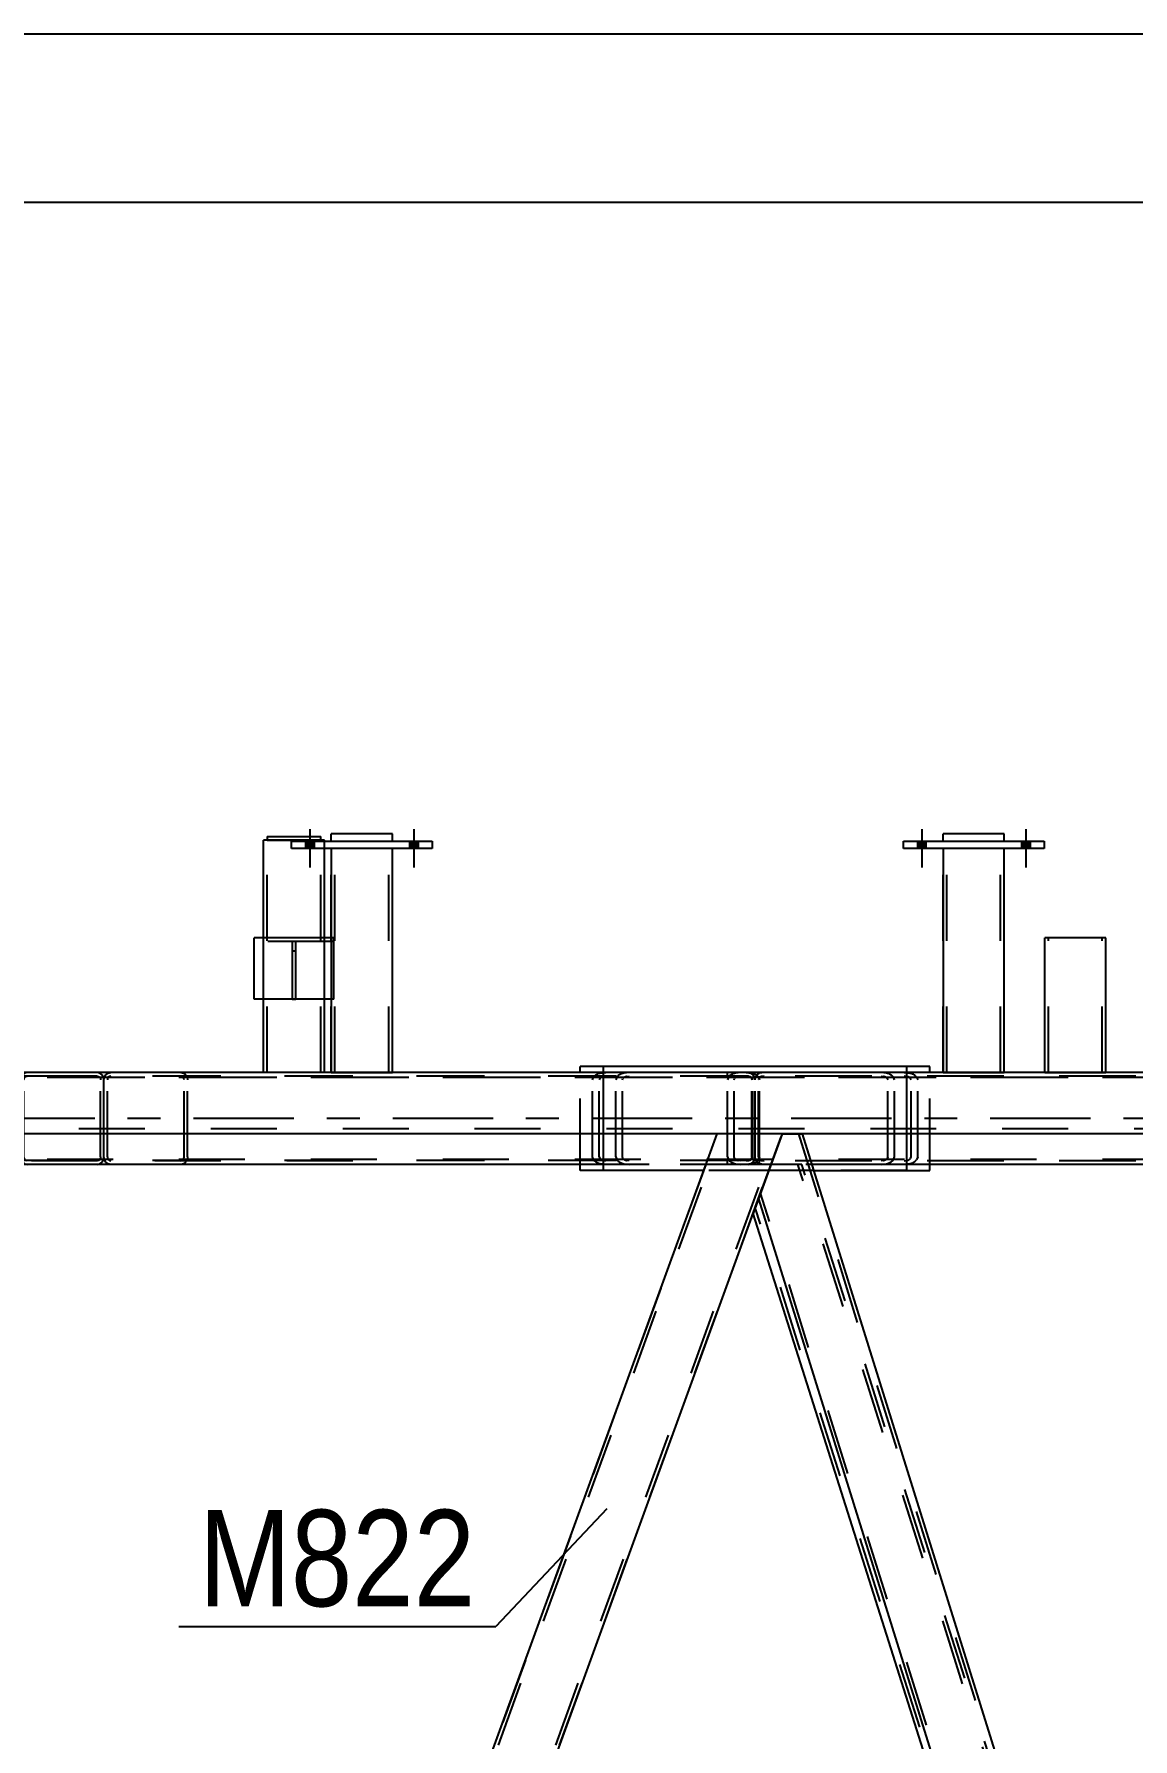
# Model space of a CAD drawing. Header units: millimetres. Extents: x -857 to 332, y -866 to -25.
# Drawn here: x 211.6 to 244.3, y -75.7 to -25.1 of the extents above; entities that cross this region are included whole.
import ezdxf

# ---------------------------------------------------------------- set-up
doc = ezdxf.new("R2010")
doc.units = ezdxf.units.MM
doc.linetypes.add('DXK_LINE_DOT2', pattern=[3.9198, 1.9599, -1.9599])
doc.linetypes.add('DXK_LINE_DOT3', pattern=[5.9187, 2.979, -0.9799, 0.9799, -0.9799])
doc.styles.add('Arial Narrow', font='ARIALN.TTF', dxfattribs={"height": 0.2})

# ---------------------------------------------------------------- blocks, each defined once
blk = doc.blocks.new('Unknown-570388934-1134')
at = {"color": 5, "linetype": 'Continuous'}
for p, q in [((332.353, -25.051), (-856.647, -25.051)), ((327.353, -30.051), (-851.647, -30.051))]:
    blk.add_line(p, q, dxfattribs=at)
blk = doc.blocks.new('Part-570388934-11239 - 10703')
at = {"color": 2, "linetype": 'Continuous'}
for p, q in [((243.463, -51.908), (241.645, -51.908)), ((241.645, -55.909), (241.645, -51.908)), ((243.463, -55.909), (243.463, -51.908))]:
    blk.add_line(p, q, dxfattribs=at)
at = {"color": 7, "linetype": 'DXK_LINE_DOT2'}
for p, q in [((241.754, -55.911), (241.754, -51.908)), ((243.354, -55.911), (243.354, -51.908)), ((241.645, -55.909), (241.645, -55.911)), ((241.645, -55.911), (243.463, -55.911)), ((243.463, -55.911), (243.463, -55.909)), ((243.463, -55.909), (243.463, -55.911))]:
    blk.add_line(p, q, dxfattribs=at)
blk = doc.blocks.new('Part-570388934-10750 - 10703')
at = {"color": 7, "linetype": 'DXK_LINE_DOT2'}
for p, q in [((296.272, -55.909), (-17.457, -55.91)), ((296.272, -56.055), (-17.457, -56.055)), ((296.272, -58.491), (-17.457, -58.491)), ((296.272, -58.637), (-4.343, -58.637)), ((276.929, -58.637), (227.842, -58.637))]:
    blk.add_line(p, q, dxfattribs=at)
at = {"color": 7, "linetype": 'DXK_LINE_DOT3'}
blk.add_line((296.272, -57.273), (-17.457, -57.273), dxfattribs=at)
at = {"color": 2, "linetype": 'Continuous'}
blk.add_line((227.842, -58.637), (199.533, -58.637), dxfattribs=at)
blk = doc.blocks.new('Part-570388934-10834 - 10703')
at = {"color": 2, "linetype": 'Continuous'}
for p, q in [((228.532, -55.728), (227.842, -55.728)), ((227.842, -55.909), (227.842, -55.728)), ((238.231, -55.728), (237.54, -55.728)), ((238.231, -55.909), (238.231, -55.728)), ((227.842, -58.818), (227.842, -58.637)), ((238.231, -58.818), (238.231, -58.637)), ((228.532, -58.818), (227.842, -58.818)), ((237.54, -58.818), (238.231, -58.818))]:
    blk.add_line(p, q, dxfattribs=at)
at = {"color": 7, "linetype": 'DXK_LINE_DOT2'}
for p, q in [((227.842, -58.637), (227.842, -55.909)), ((237.54, -55.728), (228.532, -55.728)), ((238.231, -58.637), (238.231, -55.909)), ((237.54, -58.818), (228.532, -58.818))]:
    blk.add_line(p, q, dxfattribs=at)
blk = doc.blocks.new('Part-570388934-10849 - 10703')
at = {"color": 7, "linetype": 'DXK_LINE_DOT2'}
for p, q in [((232.236, -56.066), (232.214, -56.128)), ((232.214, -58.418), (232.214, -56.128)), ((232.244, -56.044), (232.236, -56.066)), ((232.413, -56.128), (232.428, -56.086)), ((232.413, -58.418), (232.413, -56.128)), ((232.611, -55.909), (232.459, -55.926)), ((232.535, -56.027), (232.611, -56.018)), ((271.468, -55.909), (232.611, -55.909)), ((271.468, -56.018), (232.611, -56.018)), ((236.932, -55.926), (236.78, -55.909)), ((236.78, -56.018), (236.856, -56.027)), ((236.963, -56.086), (236.978, -56.128)), ((236.978, -58.418), (236.978, -56.128)), ((237.154, -56.066), (237.147, -56.044)), ((237.177, -56.128), (237.154, -56.066)), ((237.177, -58.418), (237.177, -56.128)), ((266.903, -56.128), (266.933, -56.044)), ((266.903, -58.418), (266.903, -56.128)), ((267.116, -56.086), (267.101, -56.128)), ((267.101, -58.418), (267.101, -56.128)), ((267.148, -55.926), (267.3, -55.909)), ((267.3, -56.018), (267.224, -56.027)), ((271.468, -55.909), (271.62, -55.926)), ((271.544, -56.027), (271.468, -56.018)), ((271.667, -56.128), (271.652, -56.086)), ((271.667, -58.418), (271.667, -56.128)), ((271.835, -56.044), (271.843, -56.066)), ((271.843, -56.066), (271.866, -56.128)), ((271.866, -58.418), (271.866, -56.128)), ((232.214, -58.418), (232.244, -58.502)), ((232.428, -58.46), (232.413, -58.418)), ((232.459, -58.62), (232.611, -58.637)), ((232.611, -58.528), (232.535, -58.519)), ((271.468, -58.528), (232.611, -58.528)), ((237.54, -58.637), (232.611, -58.637)), ((236.856, -58.519), (236.78, -58.528)), ((236.78, -58.637), (236.932, -58.62)), ((236.978, -58.418), (236.963, -58.46)), ((237.147, -58.502), (237.177, -58.418)), ((271.468, -58.637), (252.584, -58.637)), ((266.933, -58.502), (266.903, -58.418)), ((267.101, -58.418), (267.116, -58.46)), ((267.3, -58.637), (267.148, -58.62)), ((267.224, -58.519), (267.3, -58.528)), ((271.468, -58.528), (271.544, -58.519)), ((271.62, -58.62), (271.468, -58.637)), ((271.652, -58.46), (271.667, -58.418)), ((271.866, -58.418), (271.835, -58.502))]:
    blk.add_line(p, q, dxfattribs=at)
at = {"color": 2, "linetype": 'Continuous'}
blk.add_line((252.584, -58.637), (237.54, -58.637), dxfattribs=at)
at = {"color": 7, "linetype": 'DXK_LINE_DOT2'}
for centre, radius, start, end in [((232.521, -56.292), 0.371, 99.5183, 138.064), ((232.566, -56.21), 0.186, 99.5183, 138.064), ((236.825, -56.21), 0.186, 41.9361, 80.4818), ((236.87, -56.292), 0.371, 41.9361, 80.4818), ((267.209, -56.292), 0.371, 99.5183, 138.064), ((267.255, -56.21), 0.186, 99.5183, 138.064), ((271.514, -56.21), 0.186, 41.9361, 80.4818), ((271.559, -56.292), 0.371, 41.9361, 80.4818), ((232.521, -58.254), 0.371, 221.9361, 260.4818), ((232.566, -58.336), 0.186, 221.9361, 260.4818), ((236.825, -58.336), 0.186, 279.5183, 318.064), ((236.87, -58.254), 0.371, 279.5183, 318.064), ((267.209, -58.254), 0.371, 221.9361, 260.4818), ((267.255, -58.336), 0.186, 221.9361, 260.4818), ((271.514, -58.336), 0.186, 279.5183, 318.064), ((271.559, -58.254), 0.371, 279.5183, 318.064)]:
    blk.add_arc(centre, radius, start, end, dxfattribs=at)
blk = doc.blocks.new('Part-570388934-10855 - 10703')
at = {"color": 7, "linetype": 'DXK_LINE_DOT2'}
for p, q in [((233.508, -58.637), (232.977, -60.094)), ((234.423, -58.637), (233.508, -58.637)), ((251.052, -111.439), (234.308, -58.637)), ((251.113, -111.271), (234.423, -58.637)), ((249.782, -112.728), (233.039, -59.926))]:
    blk.add_line(p, q, dxfattribs=at)
at = {"color": 2, "linetype": 'Continuous'}
blk.add_line((249.61, -112.546), (232.977, -60.094), dxfattribs=at)
blk = doc.blocks.new('Part-570388934-10894 - 10703')
at = {"color": 7, "linetype": 'DXK_LINE_DOT2'}
for p, q in [((233.036, -56.128), (233.051, -56.044)), ((233.036, -58.418), (233.036, -56.128)), ((233.051, -56.044), (233.094, -55.973)), ((233.094, -55.973), (233.159, -55.926)), ((233.143, -56.086), (233.136, -56.128)), ((233.136, -58.418), (233.136, -56.128)), ((233.161, -56.05), (233.143, -56.086)), ((233.159, -55.926), (233.168, -55.924)), ((233.226, -56.027), (233.161, -56.05)), ((233.161, -58.496), (233.161, -56.05)), ((233.302, -55.909), (233.168, -55.924)), ((233.168, -58.622), (233.168, -55.924)), ((233.302, -56.018), (233.226, -56.027)), ((252.187, -55.909), (233.302, -55.909)), ((252.187, -56.018), (233.302, -56.018)), ((237.47, -55.909), (237.622, -55.926)), ((237.546, -56.027), (237.47, -56.018)), ((237.669, -56.128), (237.654, -56.086)), ((237.669, -58.418), (237.669, -56.128)), ((237.837, -56.044), (237.867, -56.128)), ((237.867, -58.418), (237.867, -56.128)), ((249.919, -56.044), (249.904, -56.128)), ((249.904, -58.418), (249.904, -56.128)), ((249.962, -55.973), (249.919, -56.044)), ((250.026, -55.926), (249.962, -55.973)), ((250.003, -56.128), (250.011, -56.086)), ((250.003, -58.418), (250.003, -56.128)), ((250.011, -56.086), (250.032, -56.05)), ((250.102, -55.909), (250.026, -55.926)), ((250.032, -56.05), (250.064, -56.027)), ((250.064, -56.027), (250.102, -56.018)), ((252.263, -55.926), (252.187, -55.909)), ((252.187, -56.018), (252.225, -56.027)), ((252.225, -56.027), (252.257, -56.05)), ((252.257, -56.05), (252.278, -56.086)), ((252.327, -55.973), (252.263, -55.926)), ((252.278, -56.086), (252.286, -56.128)), ((252.286, -58.418), (252.286, -56.128)), ((252.37, -56.044), (252.327, -55.973)), ((252.385, -56.128), (252.37, -56.044)), ((252.385, -58.418), (252.385, -56.128)), ((233.051, -58.502), (233.036, -58.418)), ((233.094, -58.573), (233.051, -58.502)), ((233.159, -58.62), (233.094, -58.573)), ((233.136, -58.418), (233.143, -58.46)), ((233.143, -58.46), (233.161, -58.496)), ((233.168, -58.622), (233.159, -58.62)), ((233.161, -58.496), (233.226, -58.519)), ((233.302, -58.637), (233.168, -58.622)), ((233.226, -58.519), (233.302, -58.528)), ((252.187, -58.528), (233.302, -58.528)), ((252.187, -58.637), (233.302, -58.637)), ((237.47, -58.528), (237.546, -58.519)), ((237.622, -58.62), (237.47, -58.637)), ((237.654, -58.46), (237.669, -58.418)), ((237.867, -58.418), (237.837, -58.502)), ((249.904, -58.418), (249.919, -58.502)), ((249.919, -58.502), (249.962, -58.573)), ((249.962, -58.573), (250.026, -58.62)), ((250.011, -58.46), (250.003, -58.418)), ((250.032, -58.496), (250.011, -58.46)), ((250.026, -58.62), (250.102, -58.637)), ((250.064, -58.519), (250.032, -58.496)), ((250.102, -58.528), (250.064, -58.519)), ((252.225, -58.519), (252.187, -58.528)), ((252.187, -58.637), (252.263, -58.62)), ((252.257, -58.496), (252.225, -58.519)), ((252.278, -58.46), (252.257, -58.496)), ((252.263, -58.62), (252.327, -58.573)), ((252.286, -58.418), (252.278, -58.46)), ((252.327, -58.573), (252.37, -58.502)), ((252.37, -58.502), (252.385, -58.418))]:
    blk.add_line(p, q, dxfattribs=at)
for centre, radius, start, end in [((237.516, -56.21), 0.186, 41.9361, 80.4818), ((237.561, -56.292), 0.371, 41.9361, 80.4818), ((237.516, -58.336), 0.186, 279.5183, 318.064), ((237.561, -58.254), 0.371, 279.5183, 318.064)]:
    blk.add_arc(centre, radius, start, end, dxfattribs=at)
blk = doc.blocks.new('Bolt-570388934-11042 - 10703')
at = {"linetype": 'Continuous'}
for points in [[(238.114, -49.036), (237.859, -49.036), (237.859, -49.255), (238.114, -49.255)], [(238.114, -49.036), (237.859, -49.036), (237.859, -49.255), (238.114, -49.255)], [(241.205, -49.036), (240.95, -49.036), (240.95, -49.255), (241.205, -49.255)], [(241.205, -49.036), (240.95, -49.036), (240.95, -49.255), (241.205, -49.255)]]:
    blk.add_hatch(color=1, dxfattribs=at).paths.add_polyline_path(points)
at = {"color": 1, "linetype": 'Continuous'}
for p, q in [((237.859, -49.036), (237.859, -49.255)), ((237.859, -49.036), (237.859, -49.255)), ((237.987, -48.673), (237.987, -49.818)), ((237.987, -48.673), (237.987, -49.818)), ((238.114, -49.036), (238.114, -49.255)), ((238.114, -49.036), (238.114, -49.255)), ((240.95, -49.036), (240.95, -49.255)), ((240.95, -49.036), (240.95, -49.255)), ((241.078, -48.673), (241.078, -49.818)), ((241.078, -48.673), (241.078, -49.818)), ((241.205, -49.036), (241.205, -49.255)), ((241.205, -49.036), (241.205, -49.255))]:
    blk.add_line(p, q, dxfattribs=at)
blk = doc.blocks.new('Part-570388934-10969 - 10703')
at = {"color": 7, "linetype": 'DXK_LINE_DOT2'}
for p, q in [((193.539, -56.066), (193.516, -56.128)), ((193.516, -58.418), (193.516, -56.128)), ((193.547, -56.044), (193.539, -56.066)), ((193.715, -56.128), (193.73, -56.086)), ((193.715, -58.418), (193.715, -56.128)), ((193.913, -55.909), (193.762, -55.926)), ((193.838, -56.027), (193.913, -56.018)), ((232.771, -55.909), (193.913, -55.909)), ((232.771, -56.018), (193.913, -56.018)), ((198.234, -55.926), (198.082, -55.909)), ((198.082, -56.018), (198.158, -56.027)), ((198.266, -56.086), (198.281, -56.128)), ((198.281, -58.418), (198.281, -56.128)), ((198.457, -56.066), (198.449, -56.044)), ((198.479, -56.128), (198.457, -56.066)), ((198.479, -58.418), (198.479, -56.128)), ((228.205, -56.127), (228.235, -56.044)), ((228.205, -58.418), (228.205, -56.127)), ((228.419, -56.086), (228.404, -56.127)), ((228.404, -58.418), (228.404, -56.127)), ((228.45, -55.926), (228.602, -55.909)), ((228.602, -56.018), (228.526, -56.027)), ((232.771, -55.909), (232.923, -55.926)), ((232.847, -56.027), (232.771, -56.018)), ((232.969, -56.127), (232.954, -56.086)), ((232.969, -58.418), (232.969, -56.127)), ((233.138, -56.044), (233.145, -56.066)), ((233.145, -56.066), (233.168, -56.127)), ((233.168, -58.418), (233.168, -56.127)), ((193.516, -58.418), (193.547, -58.502)), ((193.73, -58.46), (193.715, -58.418)), ((193.762, -58.62), (193.913, -58.637)), ((193.913, -58.528), (193.838, -58.519)), ((232.771, -58.527), (193.913, -58.528)), ((198.843, -58.637), (193.913, -58.637)), ((198.158, -58.519), (198.082, -58.528)), ((198.082, -58.637), (198.234, -58.62)), ((198.281, -58.418), (198.266, -58.46)), ((198.449, -58.502), (198.479, -58.418)), ((232.771, -58.637), (213.886, -58.637)), ((228.235, -58.502), (228.205, -58.418)), ((228.404, -58.418), (228.419, -58.46)), ((228.602, -58.637), (228.45, -58.62)), ((228.526, -58.519), (228.602, -58.527)), ((232.771, -58.527), (232.847, -58.519)), ((232.923, -58.62), (232.771, -58.637)), ((232.954, -58.46), (232.969, -58.418)), ((233.168, -58.418), (233.138, -58.502))]:
    blk.add_line(p, q, dxfattribs=at)
at = {"color": 2, "linetype": 'Continuous'}
blk.add_line((213.886, -58.637), (198.843, -58.637), dxfattribs=at)
at = {"color": 7, "linetype": 'DXK_LINE_DOT2'}
for centre, radius, start, end in [((193.823, -56.292), 0.371, 99.5183, 138.064), ((193.868, -56.21), 0.186, 99.5183, 138.064), ((198.127, -56.21), 0.186, 41.9361, 80.4818), ((198.173, -56.292), 0.371, 41.9361, 80.4818), ((228.512, -56.292), 0.371, 99.5183, 138.064), ((228.557, -56.21), 0.186, 99.5183, 138.064), ((232.816, -56.21), 0.186, 41.9361, 80.4818), ((232.861, -56.292), 0.371, 41.9361, 80.4818), ((193.823, -58.254), 0.371, 221.9361, 260.4818), ((193.868, -58.336), 0.186, 221.9361, 260.4818), ((198.127, -58.336), 0.186, 279.5183, 318.064), ((198.173, -58.254), 0.371, 279.5183, 318.064), ((228.512, -58.254), 0.371, 221.9361, 260.4818), ((228.557, -58.336), 0.186, 221.9361, 260.4818), ((232.816, -58.336), 0.186, 279.5183, 318.064), ((232.861, -58.254), 0.371, 279.5183, 318.064)]:
    blk.add_arc(centre, radius, start, end, dxfattribs=at)
blk = doc.blocks.new('Part-570388934-10972 - 10703')
at = {"color": 7, "linetype": 'DXK_LINE_DOT2'}
for p, q in [((213.687, -56.128), (213.703, -56.044)), ((213.687, -57.727), (213.687, -56.128)), ((213.703, -56.044), (213.746, -55.973)), ((213.746, -55.973), (213.81, -55.926)), ((213.794, -56.086), (213.787, -56.128)), ((213.787, -58.418), (213.787, -56.128)), ((213.816, -56.05), (213.794, -56.086)), ((213.81, -55.926), (213.886, -55.909)), ((213.848, -56.027), (213.816, -56.05)), ((213.886, -56.018), (213.848, -56.027)), ((232.838, -55.909), (213.886, -55.909)), ((232.838, -56.018), (213.886, -56.018)), ((215.97, -55.909), (216.046, -55.926)), ((216.008, -56.027), (215.97, -56.018)), ((216.04, -56.05), (216.008, -56.027)), ((216.062, -56.086), (216.04, -56.05)), ((216.046, -55.926), (216.111, -55.973)), ((216.07, -56.128), (216.062, -56.086)), ((216.07, -58.418), (216.07, -56.128)), ((216.111, -55.973), (216.154, -56.044)), ((216.154, -56.044), (216.169, -56.128)), ((216.169, -58.418), (216.169, -56.128)), ((228.918, -56.066), (228.896, -56.128)), ((228.896, -58.418), (228.896, -56.128)), ((228.926, -56.044), (228.918, -56.066)), ((229.094, -56.128), (229.109, -56.086)), ((229.094, -58.418), (229.094, -56.128)), ((229.293, -55.909), (229.141, -55.926)), ((229.217, -56.027), (229.293, -56.018)), ((232.214, -56.018), (232.214, -55.909)), ((232.914, -55.926), (232.838, -55.909)), ((232.838, -56.018), (232.876, -56.027)), ((232.876, -56.027), (232.908, -56.05)), ((232.908, -56.05), (232.929, -56.086)), ((232.978, -55.973), (232.914, -55.926)), ((232.929, -56.086), (232.937, -56.128)), ((232.937, -58.418), (232.937, -56.128)), ((233.021, -56.044), (232.978, -55.973)), ((233.036, -56.128), (233.021, -56.044)), ((233.036, -58.418), (233.036, -56.128)), ((213.787, -58.418), (213.794, -58.46)), ((213.794, -58.46), (213.816, -58.496)), ((213.816, -58.496), (213.848, -58.519)), ((213.848, -58.519), (213.886, -58.528)), ((232.838, -58.527), (213.886, -58.528)), ((215.97, -58.528), (216.008, -58.519)), ((216.046, -58.62), (215.97, -58.637)), ((216.008, -58.519), (216.04, -58.496)), ((216.04, -58.496), (216.062, -58.46)), ((216.111, -58.573), (216.046, -58.62)), ((216.062, -58.46), (216.07, -58.418)), ((216.154, -58.502), (216.111, -58.573)), ((216.169, -58.418), (216.154, -58.502)), ((232.838, -58.637), (228.532, -58.637)), ((228.896, -58.418), (228.926, -58.502)), ((229.109, -58.46), (229.094, -58.418)), ((229.141, -58.62), (229.293, -58.637)), ((229.293, -58.527), (229.217, -58.519)), ((232.214, -58.637), (232.214, -58.527)), ((232.876, -58.519), (232.838, -58.527)), ((232.838, -58.637), (232.914, -58.62)), ((232.908, -58.496), (232.876, -58.519)), ((232.929, -58.46), (232.908, -58.496)), ((232.914, -58.62), (232.978, -58.573)), ((232.937, -58.418), (232.929, -58.46)), ((232.978, -58.573), (233.021, -58.502)), ((233.021, -58.502), (233.036, -58.418))]:
    blk.add_line(p, q, dxfattribs=at)
at = {"color": 2, "linetype": 'Continuous'}
for p, q in [((213.687, -58.418), (213.687, -57.727)), ((213.703, -58.502), (213.687, -58.418)), ((213.746, -58.573), (213.703, -58.502)), ((213.81, -58.62), (213.746, -58.573)), ((213.886, -58.637), (213.81, -58.62)), ((228.532, -58.637), (213.886, -58.637))]:
    blk.add_line(p, q, dxfattribs=at)
at = {"color": 7, "linetype": 'DXK_LINE_DOT2'}
for centre, radius, start, end in [((229.202, -56.292), 0.371, 99.5183, 138.064), ((229.247, -56.21), 0.186, 99.5183, 138.064), ((229.202, -58.254), 0.371, 221.9361, 260.4818), ((229.247, -58.336), 0.186, 221.9361, 260.4818)]:
    blk.add_arc(centre, radius, start, end, dxfattribs=at)
blk = doc.blocks.new('Part-570388934-10979 - 10703')
at = {"color": 7, "linetype": 'DXK_LINE_DOT2'}
for p, q in [((231.573, -58.637), (211.886, -112.728)), ((212.002, -112.728), (231.689, -58.637)), ((213.704, -112.728), (233.392, -58.637)), ((213.82, -112.728), (233.508, -58.637)), ((233.508, -58.637), (231.573, -58.637)), ((231.591, -58.637), (231.573, -58.637))]:
    blk.add_line(p, q, dxfattribs=at)
blk = doc.blocks.new('Part-570388934-11002 - 10703')
at = {"color": 7, "linetype": 'DXK_LINE_DOT2'}
for p, q in [((212.002, -112.727), (232.02, -57.727)), ((213.705, -112.727), (233.723, -57.727)), ((233.136, -59.659), (233.839, -57.727))]:
    blk.add_line(p, q, dxfattribs=at)
at = {"color": 2, "linetype": 'Continuous'}
for p, q in [((212.423, -111.25), (231.904, -57.727)), ((233.839, -57.727), (231.904, -57.727)), ((213.821, -112.727), (233.136, -59.659))]:
    blk.add_line(p, q, dxfattribs=at)
blk = doc.blocks.new('Part-570388934-11008 - 10703')
at = {"color": 7, "linetype": 'DXK_LINE_DOT2'}
for p, q in [((194.339, -56.128), (194.354, -56.044)), ((194.339, -58.418), (194.339, -56.128)), ((194.354, -56.044), (194.397, -55.973)), ((194.397, -55.973), (194.461, -55.926)), ((194.446, -56.086), (194.438, -56.128)), ((194.438, -58.418), (194.438, -56.128)), ((194.464, -56.05), (194.446, -56.086)), ((194.461, -55.926), (194.47, -55.924)), ((194.528, -56.027), (194.464, -56.05)), ((194.464, -58.496), (194.464, -56.05)), ((194.604, -55.909), (194.47, -55.924)), ((194.47, -58.622), (194.47, -55.924)), ((194.604, -56.018), (194.528, -56.027)), ((213.489, -55.909), (194.604, -55.909)), ((213.489, -56.018), (194.604, -56.018)), ((198.773, -55.909), (198.925, -55.926)), ((198.849, -56.027), (198.773, -56.018)), ((198.971, -56.128), (198.956, -56.086)), ((198.971, -58.418), (198.971, -56.128)), ((199.14, -56.044), (199.17, -56.128)), ((199.17, -58.418), (199.17, -56.128)), ((211.221, -56.044), (211.206, -56.128)), ((211.206, -58.418), (211.206, -56.128)), ((211.264, -55.973), (211.221, -56.044)), ((211.329, -55.926), (211.264, -55.973)), ((211.305, -56.128), (211.313, -56.086)), ((211.305, -58.418), (211.305, -56.128)), ((211.313, -56.086), (211.334, -56.05)), ((211.405, -55.909), (211.329, -55.926)), ((211.334, -56.05), (211.367, -56.027)), ((211.367, -56.027), (211.405, -56.018)), ((213.565, -55.926), (213.489, -55.909)), ((213.489, -56.018), (213.527, -56.027)), ((213.527, -56.027), (213.559, -56.05)), ((213.559, -56.05), (213.581, -56.086)), ((213.629, -55.973), (213.565, -55.926)), ((213.581, -56.086), (213.588, -56.128)), ((213.588, -58.418), (213.588, -56.128)), ((213.672, -56.044), (213.629, -55.973)), ((213.687, -56.128), (213.672, -56.044)), ((213.687, -58.418), (213.687, -56.128)), ((194.354, -58.502), (194.339, -58.418)), ((194.397, -58.573), (194.354, -58.502)), ((194.461, -58.62), (194.397, -58.573)), ((194.438, -58.418), (194.446, -58.46)), ((194.446, -58.46), (194.464, -58.496)), ((194.47, -58.622), (194.461, -58.62)), ((194.464, -58.496), (194.528, -58.519)), ((194.604, -58.637), (194.47, -58.622)), ((194.528, -58.519), (194.604, -58.528)), ((213.489, -58.528), (194.604, -58.528)), ((213.489, -58.637), (194.604, -58.637)), ((198.773, -58.528), (198.849, -58.519)), ((198.925, -58.62), (198.773, -58.637)), ((198.956, -58.46), (198.971, -58.418)), ((199.17, -58.418), (199.14, -58.502)), ((211.206, -58.418), (211.221, -58.502)), ((211.221, -58.502), (211.264, -58.573)), ((211.264, -58.573), (211.329, -58.62)), ((211.313, -58.46), (211.305, -58.418)), ((211.334, -58.496), (211.313, -58.46)), ((211.329, -58.62), (211.405, -58.637)), ((211.367, -58.519), (211.334, -58.496)), ((211.405, -58.528), (211.367, -58.519)), ((213.527, -58.519), (213.489, -58.528)), ((213.489, -58.637), (213.565, -58.62)), ((213.559, -58.496), (213.527, -58.519)), ((213.581, -58.46), (213.559, -58.496)), ((213.565, -58.62), (213.629, -58.573)), ((213.588, -58.418), (213.581, -58.46)), ((213.629, -58.573), (213.672, -58.502)), ((213.672, -58.502), (213.687, -58.418))]:
    blk.add_line(p, q, dxfattribs=at)
for centre, radius, start, end in [((198.818, -56.21), 0.186, 41.9361, 80.4818), ((198.863, -56.292), 0.371, 41.9361, 80.4818), ((198.818, -58.336), 0.186, 279.5183, 318.064), ((198.863, -58.254), 0.371, 279.5183, 318.064)]:
    blk.add_arc(centre, radius, start, end, dxfattribs=at)
blk = doc.blocks.new('Part-570388934-11442 - 10703')
at = {"color": 2, "linetype": 'Continuous'}
for p, q in [((233.839, -57.727), (233.136, -59.659)), ((233.839, -57.727), (234.438, -57.727)), ((234.438, -57.727), (251.121, -111.25)), ((233.136, -59.659), (249.677, -112.727))]:
    blk.add_line(p, q, dxfattribs=at)
at = {"color": 7, "linetype": 'DXK_LINE_DOT2'}
for p, q in [((234.324, -57.727), (251.059, -111.419)), ((249.791, -112.727), (233.197, -59.49))]:
    blk.add_line(p, q, dxfattribs=at)
blk = doc.blocks.new('Part-570388934-11073 - 10703')
at = {"color": 2, "linetype": 'Continuous'}
for p, q in [((238.623, -49.255), (238.623, -55.91)), ((240.441, -55.91), (240.441, -49.255)), ((238.623, -55.91), (240.441, -55.91))]:
    blk.add_line(p, q, dxfattribs=at)
at = {"color": 7, "linetype": 'DXK_LINE_DOT2'}
for p, q in [((240.441, -49.255), (238.623, -49.255)), ((238.623, -49.255), (238.64, -49.255)), ((238.732, -55.91), (238.732, -49.255)), ((240.332, -55.91), (240.332, -49.255)), ((240.324, -55.91), (240.307, -55.91)), ((240.307, -55.91), (240.324, -55.91)), ((240.324, -55.91), (240.332, -55.91)), ((240.332, -55.91), (240.324, -55.91))]:
    blk.add_line(p, q, dxfattribs=at)
blk = doc.blocks.new('Part-570388934-11076 - 10703')
at = {"color": 2, "linetype": 'Continuous'}
for p, q in [((237.441, -49.255), (237.441, -49.036)), ((237.441, -49.036), (241.623, -49.036)), ((241.623, -49.036), (241.623, -49.255)), ((241.623, -49.255), (237.441, -49.255))]:
    blk.add_line(p, q, dxfattribs=at)
blk = doc.blocks.new('Part-570388934-11079 - 10703')
at = {"color": 2, "linetype": 'Continuous'}
for p, q in [((240.441, -48.818), (238.623, -48.818)), ((238.623, -49.036), (238.623, -48.818)), ((240.441, -49.036), (240.441, -48.818))]:
    blk.add_line(p, q, dxfattribs=at)
at = {"color": 7, "linetype": 'DXK_LINE_DOT2'}
for p, q in [((238.623, -55.91), (238.623, -49.036)), ((238.732, -55.91), (238.732, -48.818)), ((240.332, -55.91), (240.332, -48.818)), ((240.441, -55.91), (240.441, -49.036)), ((240.441, -55.91), (238.623, -55.91))]:
    blk.add_line(p, q, dxfattribs=at)
blk = doc.blocks.new('Bolt-570388934-11145 - 10703')
at = {"linetype": 'Continuous'}
for points in [[(219.932, -49.036), (219.678, -49.036), (219.678, -49.255), (219.932, -49.255)], [(219.932, -49.036), (219.678, -49.036), (219.678, -49.255), (219.932, -49.255)], [(223.023, -49.036), (222.769, -49.036), (222.769, -49.255), (223.023, -49.255)], [(223.023, -49.036), (222.769, -49.036), (222.769, -49.255), (223.023, -49.255)]]:
    blk.add_hatch(color=1, dxfattribs=at).paths.add_polyline_path(points)
at = {"color": 1, "linetype": 'Continuous'}
for p, q in [((219.678, -49.036), (219.678, -49.255)), ((219.678, -49.036), (219.678, -49.255)), ((219.805, -48.673), (219.805, -49.818)), ((219.805, -48.673), (219.805, -49.818)), ((219.932, -49.036), (219.932, -49.255)), ((219.932, -49.036), (219.932, -49.255)), ((222.769, -49.036), (222.769, -49.255)), ((222.769, -49.036), (222.769, -49.255)), ((222.896, -48.673), (222.896, -49.818)), ((222.896, -48.673), (222.896, -49.818)), ((223.023, -49.036), (223.023, -49.255)), ((223.023, -49.036), (223.023, -49.255))]:
    blk.add_line(p, q, dxfattribs=at)
blk = doc.blocks.new('Part-570388934-11157 - 10703')
at = {"color": 2, "linetype": 'Continuous'}
for p, q in [((218.153, -53.727), (218.153, -51.908)), ((218.426, -51.908), (218.153, -51.908)), ((220.441, -51.908), (220.244, -51.908)), ((218.426, -53.727), (218.153, -53.727)), ((220.441, -53.727), (220.244, -53.727))]:
    blk.add_line(p, q, dxfattribs=at)
at = {"color": 7, "linetype": 'DXK_LINE_DOT2'}
for p, q in [((220.517, -52.017), (218.153, -52.017)), ((220.244, -51.908), (218.426, -51.908)), ((220.517, -51.908), (220.441, -51.908)), ((220.517, -53.727), (220.517, -51.908)), ((220.244, -53.727), (218.426, -53.727)), ((220.517, -53.727), (220.441, -53.727))]:
    blk.add_line(p, q, dxfattribs=at)
blk = doc.blocks.new('Part-570388934-11163 - 10703')
at = {"color": 2, "linetype": 'Continuous'}
for p, q in [((237.54, -55.728), (228.532, -55.728)), ((228.532, -55.909), (228.532, -55.728)), ((237.54, -55.909), (237.54, -55.728)), ((228.532, -58.818), (228.532, -57.727)), ((237.54, -58.818), (237.54, -57.727)), ((231.507, -58.818), (228.532, -58.818)), ((234.778, -58.818), (237.54, -58.818))]:
    blk.add_line(p, q, dxfattribs=at)
at = {"color": 7, "linetype": 'DXK_LINE_DOT2'}
for p, q in [((228.532, -57.727), (228.532, -55.909)), ((237.54, -57.727), (237.54, -55.909)), ((234.778, -58.818), (231.507, -58.818))]:
    blk.add_line(p, q, dxfattribs=at)
blk = doc.blocks.new('Part-570388934-11236 - 10703')
at = {"color": 2, "linetype": 'Continuous'}
for p, q in [((222.259, -48.818), (220.441, -48.818)), ((220.441, -49.036), (220.441, -48.818)), ((222.259, -49.036), (222.259, -48.818))]:
    blk.add_line(p, q, dxfattribs=at)
at = {"color": 7, "linetype": 'DXK_LINE_DOT2'}
for p, q in [((220.441, -55.911), (220.441, -49.036)), ((220.55, -55.911), (220.55, -48.818)), ((222.15, -55.911), (222.15, -48.818)), ((222.259, -55.911), (222.259, -49.036)), ((222.259, -55.911), (220.441, -55.911))]:
    blk.add_line(p, q, dxfattribs=at)
blk = doc.blocks.new('Part-570388934-11287 - 10703')
at = {"color": 2, "linetype": 'Continuous'}
for p, q in [((220.441, -49.255), (220.441, -55.911)), ((222.259, -55.911), (222.259, -49.255)), ((220.441, -55.911), (222.259, -55.911))]:
    blk.add_line(p, q, dxfattribs=at)
at = {"color": 7, "linetype": 'DXK_LINE_DOT2'}
for p, q in [((222.259, -49.255), (220.441, -49.255)), ((220.441, -49.255), (220.458, -49.255)), ((220.55, -55.911), (220.55, -49.255)), ((222.15, -55.911), (222.15, -49.255)), ((222.142, -55.911), (222.125, -55.911)), ((222.125, -55.911), (222.142, -55.911)), ((222.142, -55.911), (222.15, -55.911)), ((222.15, -55.911), (222.142, -55.911))]:
    blk.add_line(p, q, dxfattribs=at)
blk = doc.blocks.new('Part-570388934-11290 - 10703')
at = {"color": 2, "linetype": 'Continuous'}
for p, q in [((219.259, -49.255), (219.259, -49.036)), ((219.259, -49.036), (223.441, -49.036)), ((223.441, -49.036), (223.441, -49.255)), ((223.441, -49.255), (219.259, -49.255))]:
    blk.add_line(p, q, dxfattribs=at)
blk = doc.blocks.new('Part-570388934-11293 - 10703')
at = {"color": 2, "linetype": 'Continuous'}
for p, q in [((220.244, -48.999), (218.426, -48.999)), ((218.426, -55.909), (218.426, -48.999)), ((220.244, -49.036), (220.244, -48.999)), ((220.244, -55.909), (220.244, -49.255))]:
    blk.add_line(p, q, dxfattribs=at)
at = {"color": 7, "linetype": 'DXK_LINE_DOT2'}
for p, q in [((218.535, -55.911), (218.535, -48.999)), ((220.135, -55.911), (220.135, -48.999)), ((220.244, -49.255), (220.244, -49.036)), ((218.426, -55.909), (218.426, -55.911)), ((218.426, -55.911), (218.426, -55.909)), ((220.244, -55.911), (218.426, -55.911)), ((220.244, -55.911), (220.244, -55.909))]:
    blk.add_line(p, q, dxfattribs=at)
blk = doc.blocks.new('Part-570388934-11296 - 10703')
at = {"color": 2, "linetype": 'Continuous'}
for p, q in [((218.535, -48.89), (218.535, -48.999)), ((218.535, -48.89), (220.135, -48.89)), ((220.135, -48.89), (220.135, -48.89)), ((220.135, -48.999), (220.135, -48.89))]:
    blk.add_line(p, q, dxfattribs=at)
at = {"color": 7, "linetype": 'DXK_LINE_DOT2'}
for p, q in [((218.535, -48.89), (220.135, -48.89)), ((220.135, -48.999), (218.535, -48.999)), ((218.535, -48.999), (218.535, -48.999)), ((218.535, -48.999), (218.535, -48.999)), ((218.535, -48.999), (220.135, -48.999)), ((220.135, -48.999), (220.135, -48.999)), ((220.135, -48.999), (220.135, -48.999))]:
    blk.add_line(p, q, dxfattribs=at)
blk = doc.blocks.new('Part-570388934-11489 - 10703')
at = {"color": 7, "linetype": 'DXK_LINE_DOT2'}
for p, q in [((219.391, -52.017), (219.281, -52.017)), ((219.281, -52.017), (219.281, -53.727)), ((219.391, -53.727), (219.391, -52.017)), ((219.281, -52.29), (219.391, -52.29)), ((219.281, -53.727), (219.391, -53.727))]:
    blk.add_line(p, q, dxfattribs=at)
blk = doc.blocks.new('Part-570388934-11527 - 10703')
at = {"color": 7, "linetype": 'DXK_LINE_DOT2'}
for p, q in [((301.138, -56.055), (-24.933, -56.055)), ((301.138, -55.909), (-15.922, -55.909)), ((222.259, -55.909), (220.441, -55.909)), ((240.441, -55.909), (238.623, -55.909)), ((301.138, -57.582), (-24.933, -57.582)), ((234.438, -57.727), (231.904, -57.727))]:
    blk.add_line(p, q, dxfattribs=at)
at = {"color": 2, "linetype": 'Continuous'}
for p, q in [((220.441, -55.909), (204.078, -55.909)), ((238.623, -55.909), (222.259, -55.909)), ((256.805, -55.909), (240.441, -55.909)), ((231.904, -57.727), (195.741, -57.727)), ((270.601, -57.727), (234.438, -57.727))]:
    blk.add_line(p, q, dxfattribs=at)
blk = doc.blocks.new('Mark-570388934-10998 - 10703')
at = {"color": 30, "linetype": 'Continuous'}
for p in [(228.63, -68.869), (215.91, -72.368)]:
    blk.add_line(p, (225.334, -72.368), dxfattribs=at)
at = {"color": 0}
blk.add_wipeout([(224.734, -71.768), (224.734, -68.768), (216.51, -68.768), (216.51, -71.768)], dxfattribs=at)
blk.add_wipeout([(224.734, -71.768), (224.734, -68.768), (216.51, -68.768), (216.51, -71.768)], dxfattribs=at)
at = {"color": 3, "style": 'Arial Narrow'}
blk.add_text('M822', height=2.8633, dxfattribs=at).set_placement((216.51, -71.768))

msp = doc.modelspace()

# ---------------------------------------------------------------- block references
for name in ['Unknown-570388934-1134', 'Part-570388934-11293 - 10703', 'Part-570388934-11296 - 10703', 'Part-570388934-11290 - 10703', 'Bolt-570388934-11145 - 10703', 'Part-570388934-11236 - 10703', 'Part-570388934-11076 - 10703', 'Bolt-570388934-11042 - 10703', 'Part-570388934-11079 - 10703', 'Part-570388934-11287 - 10703', 'Part-570388934-11073 - 10703', 'Part-570388934-11157 - 10703', 'Part-570388934-11489 - 10703', 'Part-570388934-11239 - 10703', 'Part-570388934-11527 - 10703', 'Part-570388934-10750 - 10703', 'Part-570388934-10969 - 10703', 'Part-570388934-11008 - 10703', 'Part-570388934-10972 - 10703', 'Part-570388934-10834 - 10703', 'Part-570388934-11163 - 10703', 'Part-570388934-10849 - 10703', 'Part-570388934-10894 - 10703', 'Part-570388934-11002 - 10703', 'Part-570388934-11442 - 10703', 'Part-570388934-10979 - 10703', 'Part-570388934-10855 - 10703']:
    msp.add_blockref(name, (0, 0))

# ---------------------------------------------------------------- next in the draw order: block references
msp.add_blockref('Mark-570388934-10998 - 10703', (0, 0))

doc.saveas('drawing.dxf')
